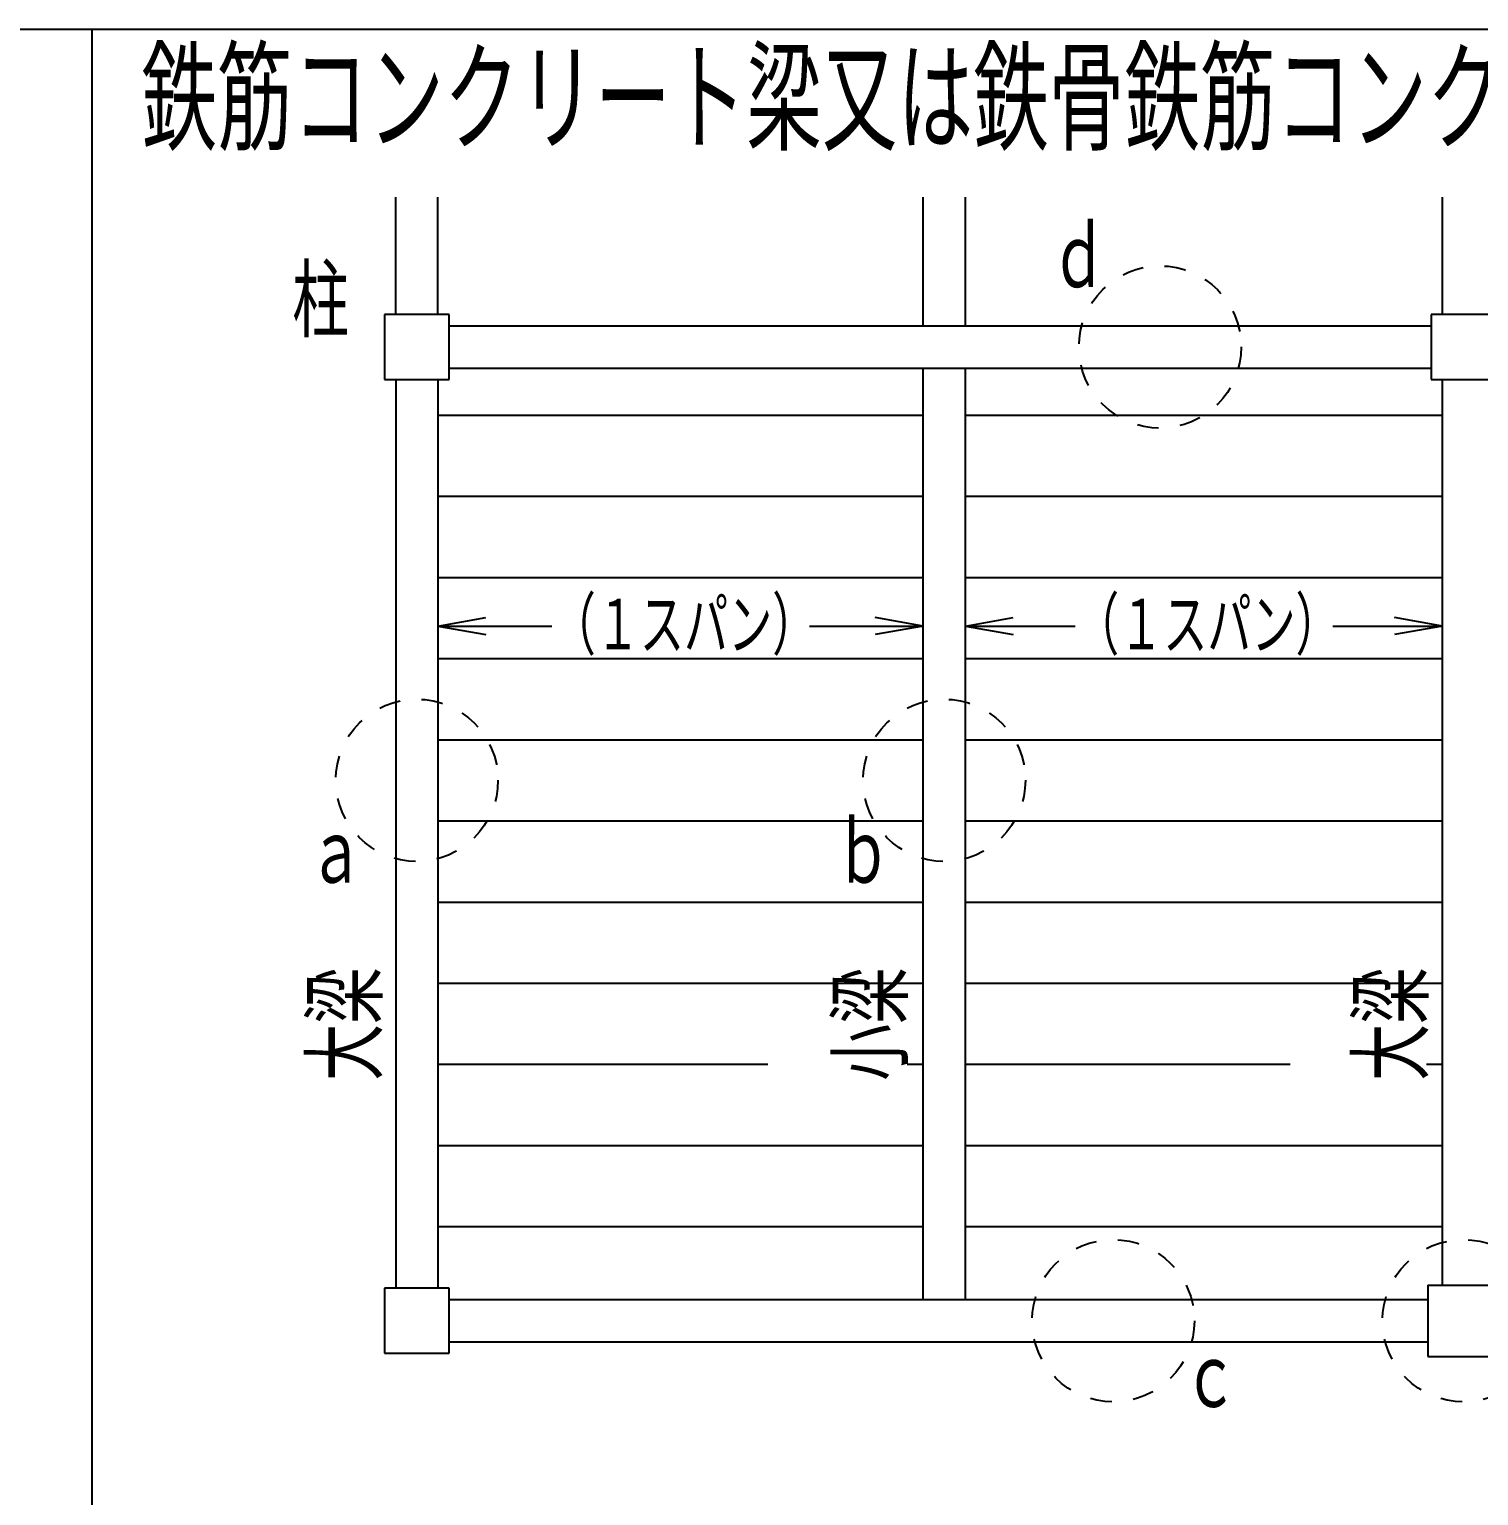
# Model space of a CAD drawing. Extents: x 4 to 588, y 3 to 416.
# Drawn here: x 440.8 to 491.4, y 336.4 to 387.6 of the extents above; entities that cross this region are included whole.
import ezdxf

# ---------------------------------------------------------------- set-up
doc = ezdxf.new("R2010")
doc.units = 0
doc.header["$LTSCALE"] = 0.5
doc.header["$MEASUREMENT"] = 0
doc.linetypes.add('DOT', pattern=[3, 1.5, -1.5])
doc.layers.add('M2-2-0', color=7, linetype='Continuous')
doc.styles.get("Standard").update_dxf_attribs({"font": 'txt', "width": 0.8, "height": 50, "bigfont": 'EXTFONT'})

msp = doc.modelspace()

# ---------------------------------------------------------------- linework, layer by layer
at = {"layer": 'M2-2-0', "color": 7, "linetype": 'Continuous'}
for p, q in [((149.509, 387.582), (588.024, 387.582)), ((443.016, 387.582), (443.016, 231.764)), ((453.623, 377.627), (453.623, 381.728)), ((455.096, 377.627), (455.096, 381.728)), ((472.034, 377.231), (472.034, 381.728)), ((473.506, 377.231), (473.506, 381.728)), ((490.161, 377.627), (490.161, 381.728)), ((455.492, 377.627), (453.226, 377.627)), ((453.226, 377.627), (453.226, 375.361)), ((455.492, 375.361), (455.492, 377.627)), ((455.492, 377.231), (489.765, 377.231)), ((492.031, 377.627), (489.765, 377.627)), ((489.765, 377.627), (489.765, 375.361)), ((455.492, 375.758), (489.765, 375.758)), ((472.034, 343.241), (472.034, 375.758)), ((473.506, 343.241), (473.506, 375.758)), ((453.226, 375.361), (455.492, 375.361)), ((453.623, 375.361), (453.623, 343.638)), ((455.096, 375.361), (455.096, 343.638)), ((489.765, 375.361), (492.031, 375.361)), ((490.161, 343.751), (490.161, 375.361)), ((455.096, 374.115), (472.034, 374.115)), ((473.506, 374.115), (490.161, 374.115)), ((455.096, 371.283), (472.034, 371.283)), ((473.506, 371.283), (490.161, 371.283)), ((455.096, 368.45), (472.034, 368.45)), ((473.506, 368.45), (490.161, 368.45)), ((455.096, 366.751), (456.769, 367.046)), ((472.034, 366.751), (470.36, 367.046)), ((473.506, 366.751), (475.18, 367.046)), ((490.161, 366.751), (488.488, 367.046)), ((455.096, 366.751), (459.065, 366.751)), ((455.096, 366.751), (456.769, 366.455)), ((468.065, 366.751), (472.034, 366.751)), ((472.034, 366.751), (470.36, 366.455)), ((473.506, 366.751), (477.334, 366.751)), ((473.506, 366.751), (475.18, 366.455)), ((486.334, 366.751), (490.161, 366.751)), ((490.161, 366.751), (488.488, 366.455)), ((455.096, 365.618), (472.034, 365.618)), ((473.506, 365.618), (490.161, 365.618)), ((455.096, 362.785), (472.034, 362.785)), ((473.506, 362.785), (490.161, 362.785)), ((455.096, 359.953), (472.034, 359.953)), ((473.506, 359.953), (490.161, 359.953)), ((455.096, 357.12), (472.034, 357.12)), ((473.506, 357.12), (490.161, 357.12)), ((455.096, 354.288), (472.034, 354.288)), ((473.506, 354.288), (490.161, 354.288)), ((455.096, 351.455), (466.615, 351.455)), ((471.476, 351.455), (472.034, 351.455)), ((473.506, 351.455), (484.845, 351.455)), ((489.604, 351.455), (490.161, 351.455)), ((455.096, 348.623), (472.034, 348.623)), ((473.506, 348.623), (490.161, 348.623)), ((455.096, 345.79), (472.034, 345.79)), ((473.506, 345.79), (490.161, 345.79)), ((455.492, 343.638), (453.226, 343.638)), ((453.226, 343.638), (453.226, 341.372)), ((455.492, 341.372), (455.492, 343.638)), ((489.651, 343.751), (489.651, 341.259)), ((489.651, 343.751), (492.144, 343.751)), ((455.492, 343.241), (489.651, 343.241)), ((455.492, 341.768), (489.651, 341.768)), ((453.226, 341.372), (455.492, 341.372)), ((489.651, 341.259), (492.144, 341.259))]:
    msp.add_line(p, q, dxfattribs=at)
at = {"layer": 'M2-2-0', "color": 7, "linetype": 'DOT'}
for centre in [(480.304, 376.494), (454.359, 361.369), (472.77, 361.369), (478.669, 342.505), (490.898, 342.505)]:
    msp.add_circle(centre, 2.832, dxfattribs=at)

# ---------------------------------------------------------------- texts
at = {"layer": 'M2-2-0', "color": 7, "linetype": 'Continuous'}
for s, height, width, p in [('鉄筋コンクリート梁又は鉄骨鉄筋コンクリート梁の場合', 3.5, 0.685714, (444.74, 383.348)), ('ｄ', 2.5, 0.72, (476.479, 378.344)), ('柱', 2.5, 0.72, (450.008, 376.826)), ('（１スパン）', 2, 0.7, (459.065, 365.751)), ('（１スパン）', 2, 0.7, (477.334, 365.751)), ('ｂ', 2.5, 0.72, (468.945, 357.554)), ('ａ', 2.5, 0.72, (450.534, 357.554)), ('ｃ', 2.5, 0.72, (481.075, 339.256))]:
    msp.add_text(s, height=height, dxfattribs=dict(at, width=width)).set_placement(p)
at = {"layer": 'M2-2-0', "color": 7, "linetype": 'Continuous', "width": 0.72}
for s, p in [('大梁', (453.166, 350.883)), ('小梁', (471.509, 350.883)), ('大梁', (489.681, 350.883))]:
    msp.add_text(s, height=2.5, rotation=90, dxfattribs=at).set_placement(p)

doc.saveas('drawing.dxf')
